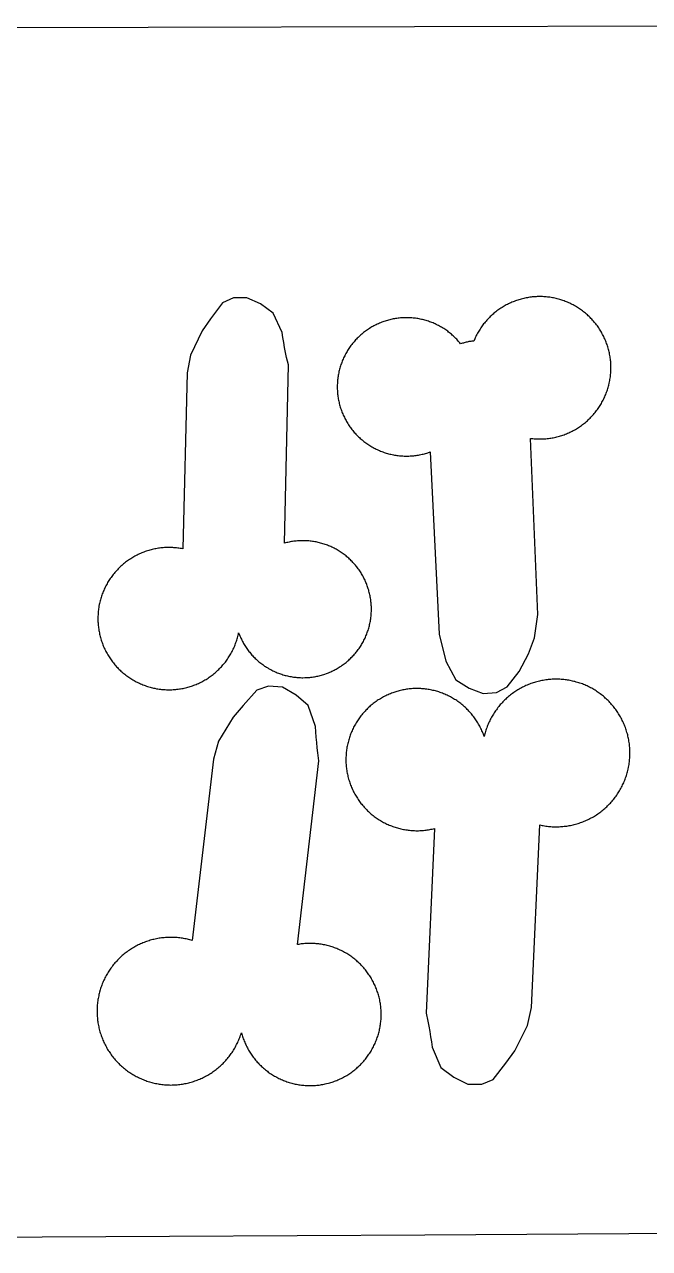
# Model space of a CAD drawing. Extents: x -246 to 246, y -104 to 199.
# Drawn here: x -90.12 to -78.83, y 133.58 to 155.68 of the extents above; entities that cross this region are included whole.
import ezdxf

# ---------------------------------------------------------------- set-up
doc = ezdxf.new("R2010")
doc.units = 0
doc.layers.add('Add_Red', color=1, linetype='Continuous')
doc.layers.add('Outline_Red', color=1, linetype='Continuous')

msp = doc.modelspace()

# ---------------------------------------------------------------- linework, layer by layer
at = {"layer": 'Add_Red'}
for points in [[(-81.588, 143.622), (-81.399, 143.721), (-81.178, 144.002), (-81.011, 144.318), (-80.903, 144.606), (-80.844, 145.03), (-80.978, 148.21), (-80.956, 148.207), (-80.933, 148.205), (-80.911, 148.203), (-80.888, 148.201), (-80.866, 148.2), (-80.844, 148.199), (-80.809, 148.199), (-80.787, 148.199), (-80.764, 148.199), (-80.742, 148.2), (-80.719, 148.202), (-80.697, 148.204), (-80.675, 148.206), (-80.652, 148.208), (-80.63, 148.211), (-80.608, 148.215), (-80.586, 148.218), (-80.564, 148.222), (-80.542, 148.227), (-80.52, 148.232), (-80.498, 148.237), (-80.476, 148.242), (-80.455, 148.248), (-80.433, 148.255), (-80.412, 148.262), (-80.391, 148.269), (-80.369, 148.276), (-80.348, 148.284), (-80.328, 148.292), (-80.307, 148.301), (-80.286, 148.31), (-80.266, 148.319), (-80.246, 148.329), (-80.225, 148.339), (-80.206, 148.349), (-80.186, 148.36), (-80.166, 148.371), (-80.147, 148.382), (-80.128, 148.394), (-80.109, 148.406), (-80.09, 148.418), (-80.072, 148.431), (-80.053, 148.444), (-80.035, 148.458), (-80.018, 148.471), (-80, 148.485), (-79.983, 148.499), (-79.966, 148.514), (-79.949, 148.529), (-79.932, 148.544), (-79.916, 148.56), (-79.9, 148.575), (-79.884, 148.591), (-79.869, 148.608), (-79.854, 148.624), (-79.839, 148.641), (-79.824, 148.658), (-79.81, 148.675), (-79.796, 148.693), (-79.782, 148.711), (-79.769, 148.729), (-79.756, 148.747), (-79.743, 148.765), (-79.731, 148.784), (-79.719, 148.803), (-79.707, 148.822), (-79.696, 148.841), (-79.685, 148.861), (-79.674, 148.881), (-79.664, 148.901), (-79.654, 148.921), (-79.644, 148.941), (-79.635, 148.961), (-79.626, 148.982), (-79.617, 149.003), (-79.609, 149.024), (-79.601, 149.045), (-79.594, 149.066), (-79.586, 149.087), (-79.58, 149.108), (-79.573, 149.13), (-79.567, 149.152), (-79.562, 149.173), (-79.554, 149.208), (-79.549, 149.23), (-79.545, 149.252), (-79.541, 149.274), (-79.537, 149.297), (-79.534, 149.319), (-79.532, 149.341), (-79.529, 149.363), (-79.527, 149.386), (-79.526, 149.408), (-79.525, 149.431), (-79.524, 149.453), (-79.524, 149.484), (-79.524, 149.507), (-79.524, 149.529), (-79.525, 149.552), (-79.527, 149.574), (-79.528, 149.596), (-79.531, 149.619), (-79.533, 149.641), (-79.536, 149.663), (-79.539, 149.685), (-79.543, 149.708), (-79.547, 149.73), (-79.552, 149.752), (-79.556, 149.773), (-79.562, 149.795), (-79.567, 149.817), (-79.573, 149.839), (-79.58, 149.86), (-79.586, 149.882), (-79.594, 149.903), (-79.601, 149.924), (-79.609, 149.945), (-79.617, 149.966), (-79.626, 149.987), (-79.635, 150.007), (-79.644, 150.028), (-79.654, 150.048), (-79.664, 150.068), (-79.674, 150.088), (-79.685, 150.108), (-79.696, 150.127), (-79.707, 150.146), (-79.719, 150.166), (-79.731, 150.184), (-79.743, 150.203), (-79.756, 150.222), (-79.769, 150.24), (-79.782, 150.258), (-79.796, 150.276), (-79.81, 150.293), (-79.824, 150.311), (-79.839, 150.328), (-79.854, 150.345), (-79.869, 150.361), (-79.884, 150.377), (-79.9, 150.393), (-79.916, 150.409), (-79.932, 150.425), (-79.949, 150.44), (-79.966, 150.455), (-79.983, 150.469), (-80, 150.483), (-80.018, 150.497), (-80.035, 150.511), (-80.053, 150.524), (-80.072, 150.537), (-80.09, 150.55), (-80.109, 150.562), (-80.128, 150.575), (-80.147, 150.586), (-80.166, 150.598), (-80.186, 150.609), (-80.206, 150.619), (-80.225, 150.63), (-80.246, 150.64), (-80.266, 150.649), (-80.286, 150.659), (-80.307, 150.668), (-80.328, 150.676), (-80.348, 150.684), (-80.369, 150.692), (-80.391, 150.7), (-80.428, 150.712), (-80.449, 150.718), (-80.471, 150.725), (-80.493, 150.73), (-80.514, 150.736), (-80.536, 150.741), (-80.558, 150.745), (-80.58, 150.749), (-80.602, 150.753), (-80.624, 150.757), (-80.647, 150.76), (-80.669, 150.762), (-80.691, 150.764), (-80.714, 150.766), (-80.736, 150.768), (-80.758, 150.769), (-80.781, 150.77), (-80.809, 150.77), (-80.832, 150.77), (-80.854, 150.769), (-80.876, 150.768), (-80.899, 150.767), (-80.921, 150.765), (-80.944, 150.763), (-80.966, 150.76), (-80.988, 150.757), (-81.01, 150.754), (-81.032, 150.75), (-81.054, 150.746), (-81.076, 150.742), (-81.098, 150.737), (-81.12, 150.732), (-81.142, 150.726), (-81.164, 150.72), (-81.185, 150.714), (-81.206, 150.707), (-81.228, 150.7), (-81.249, 150.692), (-81.27, 150.684), (-81.291, 150.676), (-81.311, 150.668), (-81.332, 150.659), (-81.352, 150.649), (-81.373, 150.64), (-81.393, 150.63), (-81.413, 150.619), (-81.432, 150.609), (-81.452, 150.598), (-81.471, 150.586), (-81.49, 150.575), (-81.509, 150.562), (-81.528, 150.55), (-81.547, 150.537), (-81.565, 150.524), (-81.583, 150.511), (-81.601, 150.497), (-81.618, 150.483), (-81.636, 150.469), (-81.653, 150.455), (-81.669, 150.44), (-81.686, 150.425), (-81.702, 150.409), (-81.718, 150.393), (-81.734, 150.377), (-81.749, 150.361), (-81.765, 150.345), (-81.779, 150.328), (-81.794, 150.311), (-81.808, 150.293), (-81.822, 150.276), (-81.836, 150.258), (-81.849, 150.24), (-81.862, 150.222), (-81.875, 150.203), (-81.887, 150.184), (-81.899, 150.166), (-81.911, 150.146), (-81.923, 150.127), (-81.934, 150.108), (-81.944, 150.088), (-81.955, 150.068), (-81.965, 150.048), (-81.974, 150.028), (-81.984, 150.007), (-82, 149.968), (-82.018, 149.967), (-82.035, 149.965), (-82.052, 149.962), (-82.07, 149.96), (-82.087, 149.957), (-82.104, 149.953), (-82.121, 149.95), (-82.138, 149.946), (-82.155, 149.942), (-82.172, 149.937), (-82.189, 149.932), (-82.206, 149.927), (-82.238, 149.917), (-82.252, 149.934), (-82.266, 149.95), (-82.28, 149.967), (-82.294, 149.983), (-82.309, 149.999), (-82.324, 150.015), (-82.34, 150.03), (-82.356, 150.045), (-82.372, 150.06), (-82.388, 150.075), (-82.404, 150.089), (-82.421, 150.103), (-82.438, 150.117), (-82.455, 150.13), (-82.472, 150.143), (-82.49, 150.156), (-82.508, 150.169), (-82.526, 150.181), (-82.544, 150.193), (-82.563, 150.204), (-82.581, 150.216), (-82.6, 150.227), (-82.619, 150.237), (-82.639, 150.247), (-82.658, 150.257), (-82.678, 150.267), (-82.697, 150.276), (-82.717, 150.285), (-82.737, 150.294), (-82.758, 150.302), (-82.778, 150.31), (-82.798, 150.317), (-82.819, 150.324), (-82.84, 150.331), (-82.861, 150.337), (-82.882, 150.343), (-82.903, 150.349), (-82.924, 150.354), (-82.945, 150.359), (-82.966, 150.364), (-82.988, 150.368), (-83.009, 150.372), (-83.031, 150.375), (-83.052, 150.378), (-83.074, 150.381), (-83.096, 150.383), (-83.117, 150.385), (-83.139, 150.387), (-83.161, 150.388), (-83.183, 150.389), (-83.216, 150.389), (-83.238, 150.389), (-83.26, 150.388), (-83.282, 150.387), (-83.303, 150.386), (-83.325, 150.384), (-83.347, 150.382), (-83.369, 150.38), (-83.39, 150.377), (-83.412, 150.374), (-83.433, 150.37), (-83.455, 150.366), (-83.476, 150.362), (-83.497, 150.357), (-83.519, 150.352), (-83.54, 150.346), (-83.561, 150.341), (-83.582, 150.334), (-83.602, 150.328), (-83.623, 150.321), (-83.644, 150.314), (-83.664, 150.306), (-83.684, 150.298), (-83.704, 150.29), (-83.724, 150.281), (-83.744, 150.272), (-83.764, 150.263), (-83.784, 150.253), (-83.803, 150.243), (-83.822, 150.232), (-83.841, 150.222), (-83.86, 150.21), (-83.883, 150.196), (-83.902, 150.184), (-83.92, 150.172), (-83.938, 150.16), (-83.956, 150.147), (-83.973, 150.134), (-83.99, 150.12), (-84.007, 150.107), (-84.024, 150.093), (-84.041, 150.079), (-84.057, 150.064), (-84.073, 150.049), (-84.089, 150.034), (-84.104, 150.019), (-84.119, 150.003), (-84.134, 149.987), (-84.149, 149.971), (-84.163, 149.955), (-84.177, 149.938), (-84.191, 149.921), (-84.205, 149.904), (-84.218, 149.887), (-84.231, 149.869), (-84.243, 149.851), (-84.255, 149.833), (-84.267, 149.815), (-84.279, 149.797), (-84.29, 149.778), (-84.301, 149.759), (-84.312, 149.74), (-84.322, 149.721), (-84.332, 149.701), (-84.342, 149.682), (-84.351, 149.662), (-84.36, 149.642), (-84.369, 149.622), (-84.377, 149.602), (-84.385, 149.582), (-84.392, 149.561), (-84.4, 149.541), (-84.406, 149.52), (-84.413, 149.499), (-84.419, 149.478), (-84.425, 149.457), (-84.43, 149.436), (-84.435, 149.415), (-84.44, 149.393), (-84.444, 149.372), (-84.448, 149.351), (-84.451, 149.329), (-84.454, 149.307), (-84.457, 149.286), (-84.46, 149.264), (-84.462, 149.242), (-84.463, 149.221), (-84.464, 149.199), (-84.465, 149.177), (-84.466, 149.139), (-84.466, 149.118), (-84.465, 149.096), (-84.464, 149.074), (-84.463, 149.052), (-84.461, 149.031), (-84.459, 149.009), (-84.456, 148.987), (-84.454, 148.966), (-84.45, 148.944), (-84.447, 148.923), (-84.443, 148.901), (-84.438, 148.88), (-84.434, 148.858), (-84.429, 148.837), (-84.423, 148.816), (-84.417, 148.795), (-84.411, 148.774), (-84.405, 148.753), (-84.398, 148.733), (-84.39, 148.712), (-84.383, 148.692), (-84.375, 148.671), (-84.366, 148.651), (-84.358, 148.631), (-84.349, 148.611), (-84.338, 148.59), (-84.329, 148.571), (-84.319, 148.551), (-84.308, 148.532), (-84.297, 148.513), (-84.286, 148.494), (-84.275, 148.476), (-84.263, 148.457), (-84.251, 148.439), (-84.239, 148.421), (-84.226, 148.404), (-84.213, 148.386), (-84.2, 148.369), (-84.186, 148.352), (-84.172, 148.335), (-84.158, 148.318), (-84.144, 148.302), (-84.129, 148.286), (-84.114, 148.27), (-84.098, 148.255), (-84.083, 148.239), (-84.067, 148.224), (-84.051, 148.21), (-84.035, 148.195), (-84.018, 148.181), (-84.001, 148.167), (-83.984, 148.154), (-83.967, 148.14), (-83.949, 148.128), (-83.931, 148.115), (-83.913, 148.103), (-83.895, 148.091), (-83.877, 148.079), (-83.858, 148.068), (-83.839, 148.056), (-83.82, 148.046), (-83.801, 148.035), (-83.782, 148.025), (-83.762, 148.016), (-83.743, 148.006), (-83.723, 147.997), (-83.703, 147.989), (-83.683, 147.98), (-83.662, 147.972), (-83.642, 147.965), (-83.621, 147.957), (-83.601, 147.951), (-83.58, 147.944), (-83.559, 147.938), (-83.538, 147.932), (-83.517, 147.927), (-83.496, 147.922), (-83.474, 147.917), (-83.453, 147.913), (-83.431, 147.909), (-83.41, 147.905), (-83.388, 147.902), (-83.367, 147.899), (-83.345, 147.897), (-83.323, 147.895), (-83.302, 147.893), (-83.28, 147.892), (-83.258, 147.891), (-83.216, 147.89), (-83.194, 147.89), (-83.173, 147.891), (-83.151, 147.892), (-83.129, 147.893), (-83.107, 147.895), (-83.086, 147.897), (-83.064, 147.899), (-83.042, 147.902), (-83.021, 147.905), (-82.999, 147.909), (-82.978, 147.913), (-82.956, 147.917), (-82.935, 147.922), (-82.914, 147.927), (-82.893, 147.933), (-82.872, 147.938), (-82.851, 147.945), (-82.83, 147.951), (-82.791, 147.965), (-82.628, 144.674), (-82.508, 144.186), (-82.324, 143.848), (-82.085, 143.698), (-81.831, 143.603), (-81.588, 143.622)], [(-87.473, 143.67), (-87.451, 143.671), (-87.428, 143.672), (-87.406, 143.674), (-87.384, 143.676), (-87.361, 143.678), (-87.339, 143.681), (-87.317, 143.684), (-87.295, 143.687), (-87.273, 143.691), (-87.251, 143.695), (-87.229, 143.7), (-87.207, 143.705), (-87.185, 143.71), (-87.163, 143.716), (-87.142, 143.722), (-87.12, 143.729), (-87.099, 143.736), (-87.078, 143.743), (-87.057, 143.751), (-87.036, 143.759), (-87.015, 143.767), (-86.994, 143.776), (-86.974, 143.785), (-86.954, 143.794), (-86.934, 143.804), (-86.914, 143.814), (-86.894, 143.825), (-86.874, 143.836), (-86.855, 143.847), (-86.835, 143.858), (-86.816, 143.87), (-86.798, 143.882), (-86.779, 143.895), (-86.761, 143.908), (-86.742, 143.921), (-86.725, 143.934), (-86.707, 143.948), (-86.689, 143.962), (-86.672, 143.976), (-86.655, 143.991), (-86.639, 144.006), (-86.622, 144.021), (-86.606, 144.037), (-86.59, 144.053), (-86.575, 144.069), (-86.559, 144.085), (-86.544, 144.102), (-86.53, 144.119), (-86.515, 144.136), (-86.501, 144.153), (-86.487, 144.171), (-86.474, 144.189), (-86.46, 144.207), (-86.448, 144.225), (-86.435, 144.244), (-86.423, 144.263), (-86.411, 144.282), (-86.399, 144.301), (-86.388, 144.32), (-86.377, 144.34), (-86.367, 144.36), (-86.356, 144.38), (-86.347, 144.4), (-86.337, 144.42), (-86.328, 144.44), (-86.319, 144.461), (-86.311, 144.482), (-86.303, 144.503), (-86.295, 144.524), (-86.288, 144.545), (-86.281, 144.566), (-86.274, 144.588), (-86.268, 144.609), (-86.262, 144.631), (-86.257, 144.653), (-86.251, 144.674), (-86.247, 144.696), (-86.233, 144.662), (-86.225, 144.642), (-86.216, 144.622), (-86.208, 144.602), (-86.198, 144.583), (-86.189, 144.563), (-86.179, 144.544), (-86.168, 144.525), (-86.158, 144.507), (-86.147, 144.488), (-86.135, 144.47), (-86.124, 144.451), (-86.112, 144.433), (-86.1, 144.416), (-86.087, 144.398), (-86.074, 144.381), (-86.061, 144.363), (-86.048, 144.347), (-86.034, 144.33), (-86.02, 144.313), (-86.006, 144.297), (-85.991, 144.281), (-85.976, 144.266), (-85.961, 144.25), (-85.946, 144.235), (-85.93, 144.22), (-85.914, 144.206), (-85.898, 144.191), (-85.882, 144.177), (-85.865, 144.164), (-85.848, 144.15), (-85.831, 144.137), (-85.813, 144.124), (-85.796, 144.112), (-85.778, 144.099), (-85.76, 144.088), (-85.742, 144.076), (-85.723, 144.065), (-85.705, 144.054), (-85.686, 144.043), (-85.667, 144.033), (-85.648, 144.023), (-85.629, 144.013), (-85.609, 144.004), (-85.59, 143.995), (-85.57, 143.986), (-85.55, 143.978), (-85.53, 143.97), (-85.509, 143.963), (-85.489, 143.955), (-85.469, 143.949), (-85.448, 143.942), (-85.427, 143.936), (-85.407, 143.93), (-85.386, 143.925), (-85.365, 143.92), (-85.344, 143.915), (-85.322, 143.911), (-85.301, 143.907), (-85.28, 143.903), (-85.259, 143.9), (-85.237, 143.897), (-85.216, 143.895), (-85.194, 143.893), (-85.173, 143.891), (-85.151, 143.89), (-85.13, 143.889), (-85.108, 143.888), (-85.086, 143.888), (-85.049, 143.889), (-85.027, 143.889), (-85.006, 143.891), (-84.984, 143.892), (-84.963, 143.894), (-84.941, 143.897), (-84.92, 143.899), (-84.898, 143.902), (-84.877, 143.906), (-84.856, 143.91), (-84.835, 143.914), (-84.814, 143.918), (-84.793, 143.923), (-84.772, 143.929), (-84.751, 143.934), (-84.73, 143.94), (-84.71, 143.947), (-84.689, 143.954), (-84.663, 143.963), (-84.643, 143.97), (-84.623, 143.978), (-84.603, 143.986), (-84.583, 143.995), (-84.564, 144.004), (-84.544, 144.013), (-84.525, 144.023), (-84.506, 144.033), (-84.487, 144.043), (-84.468, 144.054), (-84.449, 144.065), (-84.431, 144.076), (-84.413, 144.088), (-84.395, 144.099), (-84.377, 144.112), (-84.359, 144.124), (-84.342, 144.137), (-84.325, 144.15), (-84.308, 144.164), (-84.291, 144.177), (-84.275, 144.191), (-84.259, 144.206), (-84.243, 144.22), (-84.227, 144.235), (-84.212, 144.25), (-84.196, 144.266), (-84.182, 144.281), (-84.167, 144.297), (-84.153, 144.313), (-84.139, 144.33), (-84.125, 144.347), (-84.112, 144.363), (-84.098, 144.381), (-84.086, 144.398), (-84.073, 144.416), (-84.061, 144.433), (-84.049, 144.451), (-84.037, 144.47), (-84.026, 144.488), (-84.015, 144.507), (-84.004, 144.525), (-83.994, 144.544), (-83.984, 144.563), (-83.975, 144.583), (-83.965, 144.602), (-83.956, 144.622), (-83.948, 144.642), (-83.939, 144.662), (-83.931, 144.682), (-83.924, 144.702), (-83.917, 144.722), (-83.91, 144.743), (-83.903, 144.763), (-83.897, 144.784), (-83.891, 144.805), (-83.886, 144.826), (-83.881, 144.847), (-83.876, 144.868), (-83.872, 144.889), (-83.868, 144.91), (-83.865, 144.932), (-83.861, 144.953), (-83.859, 144.974), (-83.856, 144.996), (-83.854, 145.017), (-83.852, 145.039), (-83.851, 145.06), (-83.85, 145.082), (-83.849, 145.103), (-83.849, 145.125), (-83.85, 145.151), (-83.85, 145.172), (-83.851, 145.194), (-83.853, 145.216), (-83.854, 145.237), (-83.857, 145.259), (-83.859, 145.28), (-83.862, 145.301), (-83.865, 145.323), (-83.869, 145.344), (-83.873, 145.365), (-83.877, 145.386), (-83.882, 145.407), (-83.887, 145.428), (-83.893, 145.449), (-83.898, 145.47), (-83.905, 145.491), (-83.917, 145.528), (-83.924, 145.548), (-83.931, 145.568), (-83.939, 145.588), (-83.948, 145.608), (-83.956, 145.628), (-83.965, 145.648), (-83.975, 145.667), (-83.984, 145.687), (-83.994, 145.706), (-84.004, 145.725), (-84.015, 145.744), (-84.026, 145.762), (-84.037, 145.781), (-84.049, 145.799), (-84.061, 145.817), (-84.073, 145.835), (-84.086, 145.852), (-84.098, 145.869), (-84.112, 145.887), (-84.125, 145.904), (-84.139, 145.92), (-84.153, 145.937), (-84.167, 145.953), (-84.182, 145.969), (-84.196, 145.984), (-84.212, 146), (-84.227, 146.015), (-84.243, 146.03), (-84.259, 146.044), (-84.275, 146.059), (-84.291, 146.073), (-84.308, 146.086), (-84.325, 146.1), (-84.342, 146.113), (-84.359, 146.126), (-84.377, 146.138), (-84.395, 146.151), (-84.413, 146.162), (-84.431, 146.174), (-84.449, 146.185), (-84.468, 146.196), (-84.487, 146.207), (-84.506, 146.217), (-84.525, 146.227), (-84.544, 146.237), (-84.564, 146.246), (-84.583, 146.255), (-84.603, 146.264), (-84.623, 146.272), (-84.643, 146.28), (-84.663, 146.287), (-84.684, 146.295), (-84.704, 146.302), (-84.725, 146.308), (-84.745, 146.314), (-84.766, 146.32), (-84.787, 146.325), (-84.808, 146.33), (-84.829, 146.335), (-84.85, 146.339), (-84.872, 146.343), (-84.893, 146.347), (-84.914, 146.35), (-84.936, 146.353), (-84.957, 146.355), (-84.979, 146.357), (-85, 146.359), (-85.022, 146.36), (-85.043, 146.361), (-85.065, 146.362), (-85.086, 146.362), (-85.122, 146.362), (-85.144, 146.361), (-85.165, 146.36), (-85.187, 146.358), (-85.208, 146.356), (-85.23, 146.354), (-85.251, 146.351), (-85.273, 146.348), (-85.294, 146.345), (-85.315, 146.341), (-85.336, 146.337), (-85.357, 146.332), (-85.378, 146.327), (-85.399, 146.322), (-85.42, 146.316), (-85.348, 149.535), (-85.38, 149.67), (-85.4, 149.76), (-85.418, 149.85), (-85.434, 149.941), (-85.449, 150.032), (-85.463, 150.123), (-85.625, 150.473), (-85.853, 150.638), (-86.1, 150.75), (-86.343, 150.747), (-86.538, 150.66), (-86.753, 150.37), (-86.907, 150.15), (-87.119, 149.71), (-87.177, 149.392), (-87.253, 146.214), (-87.282, 146.219), (-87.304, 146.223), (-87.326, 146.226), (-87.348, 146.229), (-87.371, 146.231), (-87.393, 146.234), (-87.415, 146.235), (-87.438, 146.237), (-87.46, 146.238), (-87.482, 146.238), (-87.505, 146.238), (-87.541, 146.238), (-87.563, 146.237), (-87.586, 146.236), (-87.608, 146.234), (-87.63, 146.232), (-87.652, 146.23), (-87.675, 146.227), (-87.697, 146.224), (-87.719, 146.22), (-87.741, 146.217), (-87.763, 146.212), (-87.785, 146.208), (-87.807, 146.202), (-87.829, 146.197), (-87.85, 146.191), (-87.872, 146.185), (-87.893, 146.178), (-87.915, 146.171), (-87.936, 146.164), (-87.957, 146.156), (-87.978, 146.148), (-87.998, 146.14), (-88.019, 146.131), (-88.039, 146.122), (-88.06, 146.112), (-88.08, 146.103), (-88.1, 146.092), (-88.12, 146.082), (-88.139, 146.071), (-88.159, 146.06), (-88.178, 146.048), (-88.197, 146.036), (-88.216, 146.024), (-88.234, 146.011), (-88.252, 145.998), (-88.271, 145.985), (-88.288, 145.972), (-88.306, 145.958), (-88.324, 145.944), (-88.341, 145.929), (-88.358, 145.915), (-88.374, 145.9), (-88.391, 145.884), (-88.407, 145.869), (-88.422, 145.853), (-88.438, 145.837), (-88.453, 145.82), (-88.468, 145.804), (-88.483, 145.787), (-88.497, 145.769), (-88.511, 145.752), (-88.525, 145.734), (-88.539, 145.716), (-88.552, 145.698), (-88.565, 145.68), (-88.577, 145.661), (-88.589, 145.642), (-88.601, 145.623), (-88.613, 145.604), (-88.624, 145.585), (-88.635, 145.565), (-88.645, 145.545), (-88.655, 145.525), (-88.665, 145.505), (-88.674, 145.485), (-88.684, 145.464), (-88.692, 145.444), (-88.701, 145.423), (-88.709, 145.402), (-88.716, 145.381), (-88.724, 145.36), (-88.73, 145.338), (-88.737, 145.317), (-88.743, 145.295), (-88.749, 145.274), (-88.754, 145.252), (-88.759, 145.23), (-88.764, 145.208), (-88.77, 145.177), (-88.773, 145.155), (-88.777, 145.133), (-88.78, 145.111), (-88.782, 145.088), (-88.784, 145.066), (-88.786, 145.044), (-88.787, 145.021), (-88.788, 144.999), (-88.789, 144.977), (-88.789, 144.954), (-88.789, 144.92), (-88.788, 144.898), (-88.787, 144.876), (-88.785, 144.853), (-88.783, 144.831), (-88.781, 144.809), (-88.778, 144.786), (-88.775, 144.764), (-88.772, 144.742), (-88.768, 144.72), (-88.763, 144.698), (-88.759, 144.676), (-88.754, 144.654), (-88.748, 144.632), (-88.742, 144.611), (-88.736, 144.589), (-88.73, 144.568), (-88.723, 144.547), (-88.715, 144.525), (-88.708, 144.504), (-88.7, 144.483), (-88.691, 144.463), (-88.683, 144.442), (-88.673, 144.421), (-88.664, 144.401), (-88.654, 144.381), (-88.644, 144.361), (-88.633, 144.341), (-88.623, 144.322), (-88.611, 144.302), (-88.6, 144.283), (-88.588, 144.264), (-88.576, 144.245), (-88.563, 144.227), (-88.55, 144.208), (-88.537, 144.19), (-88.524, 144.172), (-88.51, 144.155), (-88.496, 144.137), (-88.481, 144.12), (-88.467, 144.103), (-88.452, 144.086), (-88.436, 144.07), (-88.421, 144.054), (-88.405, 144.038), (-88.389, 144.023), (-88.372, 144.007), (-88.356, 143.992), (-88.339, 143.978), (-88.322, 143.963), (-88.304, 143.949), (-88.287, 143.935), (-88.269, 143.922), (-88.251, 143.909), (-88.232, 143.896), (-88.214, 143.883), (-88.195, 143.871), (-88.176, 143.859), (-88.157, 143.848), (-88.137, 143.836), (-88.118, 143.826), (-88.098, 143.815), (-88.078, 143.805), (-88.058, 143.795), (-88.037, 143.786), (-88.017, 143.776), (-87.996, 143.768), (-87.975, 143.759), (-87.954, 143.751), (-87.933, 143.744), (-87.912, 143.736), (-87.891, 143.729), (-87.869, 143.723), (-87.848, 143.717), (-87.826, 143.711), (-87.805, 143.705), (-87.783, 143.7), (-87.761, 143.696), (-87.728, 143.689), (-87.706, 143.686), (-87.684, 143.682), (-87.661, 143.68), (-87.639, 143.677), (-87.617, 143.675), (-87.594, 143.673), (-87.572, 143.672), (-87.55, 143.671), (-87.527, 143.67), (-87.505, 143.67), (-87.473, 143.67)], [(-84.927, 136.522), (-84.904, 136.523), (-84.882, 136.524), (-84.86, 136.526), (-84.837, 136.527), (-84.815, 136.53), (-84.793, 136.532), (-84.771, 136.535), (-84.748, 136.539), (-84.726, 136.543), (-84.704, 136.547), (-84.682, 136.552), (-84.661, 136.557), (-84.624, 136.566), (-84.603, 136.572), (-84.581, 136.578), (-84.56, 136.585), (-84.539, 136.592), (-84.518, 136.599), (-84.497, 136.607), (-84.476, 136.615), (-84.455, 136.624), (-84.435, 136.633), (-84.414, 136.642), (-84.394, 136.652), (-84.374, 136.662), (-84.354, 136.672), (-84.334, 136.683), (-84.315, 136.694), (-84.296, 136.705), (-84.276, 136.717), (-84.258, 136.729), (-84.239, 136.741), (-84.22, 136.754), (-84.202, 136.767), (-84.184, 136.78), (-84.166, 136.794), (-84.149, 136.808), (-84.132, 136.822), (-84.115, 136.837), (-84.098, 136.852), (-84.081, 136.867), (-84.065, 136.882), (-84.049, 136.898), (-84.033, 136.914), (-84.018, 136.93), (-84.003, 136.947), (-83.988, 136.963), (-83.973, 136.98), (-83.959, 136.998), (-83.945, 137.015), (-83.932, 137.033), (-83.918, 137.051), (-83.905, 137.069), (-83.893, 137.088), (-83.88, 137.106), (-83.868, 137.125), (-83.856, 137.144), (-83.845, 137.164), (-83.834, 137.183), (-83.823, 137.203), (-83.813, 137.223), (-83.803, 137.243), (-83.793, 137.263), (-83.784, 137.283), (-83.775, 137.304), (-83.767, 137.325), (-83.758, 137.346), (-83.75, 137.366), (-83.743, 137.388), (-83.736, 137.409), (-83.729, 137.43), (-83.723, 137.452), (-83.717, 137.473), (-83.711, 137.495), (-83.706, 137.517), (-83.701, 137.539), (-83.697, 137.561), (-83.693, 137.583), (-83.689, 137.605), (-83.686, 137.627), (-83.683, 137.649), (-83.68, 137.671), (-83.678, 137.694), (-83.676, 137.716), (-83.675, 137.738), (-83.674, 137.761), (-83.673, 137.783), (-83.673, 137.806), (-83.674, 137.846), (-83.675, 137.868), (-83.676, 137.891), (-83.678, 137.913), (-83.68, 137.935), (-83.682, 137.958), (-83.685, 137.98), (-83.688, 138.002), (-83.692, 138.024), (-83.696, 138.046), (-83.7, 138.068), (-83.706, 138.094), (-83.711, 138.116), (-83.717, 138.138), (-83.723, 138.159), (-83.729, 138.181), (-83.736, 138.202), (-83.743, 138.223), (-83.75, 138.245), (-83.758, 138.266), (-83.767, 138.286), (-83.775, 138.307), (-83.784, 138.328), (-83.793, 138.348), (-83.803, 138.368), (-83.813, 138.388), (-83.823, 138.408), (-83.834, 138.428), (-83.845, 138.447), (-83.856, 138.467), (-83.868, 138.486), (-83.88, 138.505), (-83.893, 138.523), (-83.905, 138.542), (-83.918, 138.56), (-83.932, 138.578), (-83.945, 138.596), (-83.959, 138.613), (-83.973, 138.631), (-83.988, 138.648), (-84.003, 138.664), (-84.018, 138.681), (-84.033, 138.697), (-84.049, 138.713), (-84.065, 138.729), (-84.081, 138.744), (-84.098, 138.759), (-84.115, 138.774), (-84.132, 138.789), (-84.149, 138.803), (-84.166, 138.817), (-84.184, 138.831), (-84.202, 138.844), (-84.22, 138.857), (-84.239, 138.87), (-84.258, 138.882), (-84.276, 138.894), (-84.296, 138.906), (-84.315, 138.917), (-84.334, 138.928), (-84.354, 138.939), (-84.374, 138.949), (-84.394, 138.959), (-84.414, 138.969), (-84.435, 138.978), (-84.455, 138.987), (-84.476, 138.996), (-84.497, 139.004), (-84.518, 139.012), (-84.539, 139.019), (-84.56, 139.026), (-84.581, 139.033), (-84.603, 139.039), (-84.624, 139.045), (-84.646, 139.051), (-84.668, 139.056), (-84.69, 139.061), (-84.712, 139.066), (-84.734, 139.07), (-84.756, 139.073), (-84.778, 139.077), (-84.8, 139.08), (-84.823, 139.082), (-84.845, 139.084), (-84.867, 139.086), (-84.89, 139.087), (-84.912, 139.088), (-84.934, 139.089), (-84.957, 139.089), (-84.985, 139.089), (-85.007, 139.088), (-85.03, 139.087), (-85.052, 139.086), (-85.074, 139.084), (-85.097, 139.082), (-85.119, 139.079), (-85.141, 139.076), (-85.163, 139.072), (-85.185, 139.069), (-84.796, 142.387), (-84.817, 142.529), (-84.828, 142.624), (-84.838, 142.719), (-84.846, 142.815), (-84.853, 142.91), (-84.858, 143.006), (-84.991, 143.383), (-85.211, 143.575), (-85.454, 143.715), (-85.706, 143.736), (-85.916, 143.665), (-86.166, 143.386), (-86.347, 143.174), (-86.609, 142.74), (-86.7, 142.417), (-87.089, 139.141), (-87.127, 139.152), (-87.15, 139.158), (-87.172, 139.164), (-87.195, 139.169), (-87.218, 139.173), (-87.241, 139.177), (-87.263, 139.181), (-87.286, 139.185), (-87.31, 139.188), (-87.333, 139.19), (-87.356, 139.193), (-87.379, 139.194), (-87.402, 139.196), (-87.425, 139.197), (-87.449, 139.198), (-87.472, 139.198), (-87.5, 139.197), (-87.523, 139.197), (-87.546, 139.196), (-87.57, 139.194), (-87.593, 139.192), (-87.616, 139.19), (-87.639, 139.187), (-87.662, 139.184), (-87.685, 139.181), (-87.708, 139.177), (-87.731, 139.172), (-87.754, 139.168), (-87.776, 139.162), (-87.799, 139.157), (-87.821, 139.151), (-87.844, 139.145), (-87.866, 139.138), (-87.888, 139.131), (-87.91, 139.124), (-87.932, 139.116), (-87.954, 139.108), (-87.976, 139.099), (-87.997, 139.09), (-88.018, 139.081), (-88.039, 139.071), (-88.06, 139.061), (-88.081, 139.05), (-88.102, 139.04), (-88.122, 139.028), (-88.142, 139.017), (-88.162, 139.005), (-88.182, 138.993), (-88.202, 138.98), (-88.221, 138.967), (-88.24, 138.954), (-88.259, 138.94), (-88.278, 138.927), (-88.296, 138.912), (-88.314, 138.898), (-88.332, 138.883), (-88.35, 138.868), (-88.367, 138.852), (-88.384, 138.836), (-88.401, 138.82), (-88.418, 138.804), (-88.434, 138.787), (-88.45, 138.77), (-88.465, 138.753), (-88.481, 138.736), (-88.496, 138.718), (-88.511, 138.7), (-88.525, 138.682), (-88.539, 138.663), (-88.553, 138.645), (-88.566, 138.626), (-88.579, 138.606), (-88.592, 138.587), (-88.605, 138.567), (-88.617, 138.547), (-88.628, 138.527), (-88.64, 138.507), (-88.651, 138.487), (-88.661, 138.466), (-88.672, 138.445), (-88.682, 138.424), (-88.691, 138.403), (-88.7, 138.381), (-88.709, 138.36), (-88.718, 138.338), (-88.726, 138.316), (-88.734, 138.294), (-88.741, 138.272), (-88.748, 138.25), (-88.759, 138.21), (-88.765, 138.187), (-88.77, 138.165), (-88.775, 138.142), (-88.78, 138.119), (-88.784, 138.096), (-88.788, 138.074), (-88.792, 138.051), (-88.795, 138.027), (-88.797, 138.004), (-88.8, 137.981), (-88.801, 137.958), (-88.803, 137.935), (-88.804, 137.912), (-88.804, 137.888), (-88.805, 137.865), (-88.804, 137.839), (-88.804, 137.816), (-88.803, 137.793), (-88.801, 137.77), (-88.799, 137.746), (-88.797, 137.723), (-88.794, 137.7), (-88.791, 137.677), (-88.788, 137.654), (-88.784, 137.631), (-88.78, 137.608), (-88.775, 137.585), (-88.77, 137.563), (-88.764, 137.54), (-88.759, 137.518), (-88.752, 137.495), (-88.746, 137.473), (-88.739, 137.451), (-88.731, 137.429), (-88.723, 137.407), (-88.715, 137.385), (-88.707, 137.363), (-88.698, 137.342), (-88.688, 137.321), (-88.679, 137.3), (-88.669, 137.279), (-88.658, 137.258), (-88.647, 137.237), (-88.636, 137.217), (-88.625, 137.197), (-88.613, 137.176), (-88.601, 137.157), (-88.588, 137.137), (-88.575, 137.118), (-88.562, 137.099), (-88.549, 137.08), (-88.535, 137.061), (-88.52, 137.043), (-88.506, 137.024), (-88.491, 137.006), (-88.476, 136.989), (-88.461, 136.971), (-88.445, 136.954), (-88.429, 136.937), (-88.412, 136.921), (-88.396, 136.905), (-88.379, 136.889), (-88.362, 136.873), (-88.344, 136.858), (-88.327, 136.843), (-88.309, 136.828), (-88.29, 136.813), (-88.272, 136.799), (-88.253, 136.785), (-88.234, 136.772), (-88.215, 136.759), (-88.196, 136.746), (-88.176, 136.734), (-88.156, 136.721), (-88.136, 136.71), (-88.116, 136.698), (-88.095, 136.687), (-88.075, 136.677), (-88.054, 136.666), (-88.033, 136.656), (-88.012, 136.647), (-87.99, 136.637), (-87.969, 136.629), (-87.947, 136.62), (-87.925, 136.612), (-87.903, 136.604), (-87.881, 136.597), (-87.859, 136.59), (-87.817, 136.578), (-87.794, 136.572), (-87.772, 136.567), (-87.749, 136.562), (-87.726, 136.557), (-87.703, 136.553), (-87.68, 136.549), (-87.657, 136.545), (-87.634, 136.542), (-87.611, 136.54), (-87.588, 136.538), (-87.565, 136.536), (-87.542, 136.534), (-87.518, 136.533), (-87.495, 136.533), (-87.472, 136.532), (-87.448, 136.533), (-87.425, 136.533), (-87.402, 136.534), (-87.378, 136.536), (-87.355, 136.538), (-87.332, 136.54), (-87.309, 136.542), (-87.286, 136.545), (-87.263, 136.549), (-87.24, 136.553), (-87.217, 136.557), (-87.194, 136.562), (-87.172, 136.567), (-87.149, 136.572), (-87.127, 136.578), (-87.104, 136.584), (-87.082, 136.591), (-87.06, 136.598), (-87.038, 136.605), (-87.016, 136.613), (-86.994, 136.621), (-86.972, 136.63), (-86.951, 136.639), (-86.929, 136.648), (-86.908, 136.658), (-86.887, 136.668), (-86.866, 136.678), (-86.846, 136.689), (-86.825, 136.7), (-86.805, 136.711), (-86.785, 136.723), (-86.765, 136.735), (-86.746, 136.748), (-86.726, 136.761), (-86.707, 136.774), (-86.688, 136.787), (-86.67, 136.801), (-86.651, 136.815), (-86.633, 136.83), (-86.615, 136.845), (-86.597, 136.86), (-86.58, 136.875), (-86.563, 136.891), (-86.546, 136.907), (-86.529, 136.923), (-86.513, 136.94), (-86.497, 136.957), (-86.481, 136.974), (-86.466, 136.991), (-86.451, 137.009), (-86.436, 137.027), (-86.421, 137.045), (-86.407, 137.064), (-86.394, 137.082), (-86.38, 137.101), (-86.367, 137.12), (-86.354, 137.14), (-86.342, 137.159), (-86.329, 137.179), (-86.318, 137.199), (-86.306, 137.219), (-86.295, 137.24), (-86.284, 137.261), (-86.274, 137.281), (-86.264, 137.302), (-86.254, 137.324), (-86.245, 137.345), (-86.236, 137.366), (-86.228, 137.388), (-86.219, 137.41), (-86.212, 137.432), (-86.204, 137.454), (-86.197, 137.476), (-86.191, 137.452), (-86.184, 137.43), (-86.178, 137.409), (-86.17, 137.388), (-86.163, 137.366), (-86.155, 137.346), (-86.147, 137.325), (-86.138, 137.304), (-86.129, 137.283), (-86.12, 137.263), (-86.11, 137.243), (-86.1, 137.223), (-86.09, 137.203), (-86.079, 137.183), (-86.068, 137.164), (-86.057, 137.144), (-86.045, 137.125), (-86.033, 137.106), (-86.021, 137.088), (-86.008, 137.069), (-85.995, 137.051), (-85.982, 137.033), (-85.968, 137.015), (-85.954, 136.998), (-85.94, 136.98), (-85.926, 136.963), (-85.911, 136.947), (-85.896, 136.93), (-85.88, 136.914), (-85.864, 136.898), (-85.848, 136.882), (-85.832, 136.867), (-85.816, 136.852), (-85.799, 136.837), (-85.782, 136.822), (-85.765, 136.808), (-85.747, 136.794), (-85.729, 136.78), (-85.711, 136.767), (-85.693, 136.754), (-85.675, 136.741), (-85.656, 136.729), (-85.637, 136.717), (-85.618, 136.705), (-85.599, 136.694), (-85.579, 136.683), (-85.559, 136.672), (-85.54, 136.662), (-85.519, 136.652), (-85.499, 136.642), (-85.479, 136.633), (-85.458, 136.624), (-85.438, 136.615), (-85.417, 136.607), (-85.396, 136.599), (-85.375, 136.592), (-85.353, 136.585), (-85.332, 136.578), (-85.311, 136.572), (-85.289, 136.566), (-85.267, 136.56), (-85.245, 136.555), (-85.224, 136.55), (-85.202, 136.545), (-85.18, 136.541), (-85.158, 136.538), (-85.135, 136.534), (-85.113, 136.531), (-85.091, 136.529), (-85.069, 136.527), (-85.046, 136.525), (-85.024, 136.524), (-85.002, 136.523), (-84.979, 136.522), (-84.957, 136.522), (-84.927, 136.522)], [(-81.653, 136.632), (-81.423, 136.928), (-81.258, 137.152), (-81.028, 137.604), (-80.96, 137.933), (-80.96, 137.933), (-80.805, 141.228), (-80.768, 141.22), (-80.745, 141.216), (-80.722, 141.212), (-80.699, 141.209), (-80.676, 141.206), (-80.653, 141.203), (-80.63, 141.201), (-80.606, 141.199), (-80.583, 141.197), (-80.56, 141.196), (-80.537, 141.196), (-80.513, 141.196), (-80.484, 141.196), (-80.46, 141.197), (-80.437, 141.198), (-80.414, 141.199), (-80.391, 141.201), (-80.368, 141.204), (-80.344, 141.206), (-80.321, 141.209), (-80.298, 141.213), (-80.276, 141.217), (-80.253, 141.221), (-80.23, 141.226), (-80.207, 141.231), (-80.185, 141.237), (-80.162, 141.243), (-80.14, 141.249), (-80.118, 141.256), (-80.095, 141.263), (-80.073, 141.27), (-80.051, 141.278), (-80.03, 141.286), (-80.008, 141.295), (-79.987, 141.304), (-79.965, 141.313), (-79.944, 141.323), (-79.923, 141.333), (-79.903, 141.344), (-79.882, 141.355), (-79.862, 141.366), (-79.841, 141.377), (-79.821, 141.389), (-79.802, 141.402), (-79.782, 141.414), (-79.763, 141.427), (-79.744, 141.44), (-79.725, 141.454), (-79.706, 141.468), (-79.688, 141.482), (-79.67, 141.497), (-79.652, 141.512), (-79.634, 141.527), (-79.617, 141.542), (-79.6, 141.558), (-79.583, 141.574), (-79.566, 141.591), (-79.55, 141.607), (-79.534, 141.624), (-79.519, 141.641), (-79.503, 141.659), (-79.488, 141.677), (-79.474, 141.695), (-79.459, 141.713), (-79.445, 141.731), (-79.431, 141.75), (-79.418, 141.769), (-79.405, 141.788), (-79.392, 141.808), (-79.38, 141.828), (-79.368, 141.847), (-79.356, 141.868), (-79.345, 141.888), (-79.334, 141.908), (-79.323, 141.929), (-79.313, 141.95), (-79.303, 141.971), (-79.293, 141.992), (-79.284, 142.013), (-79.275, 142.035), (-79.267, 142.057), (-79.259, 142.079), (-79.251, 142.101), (-79.244, 142.123), (-79.237, 142.145), (-79.231, 142.167), (-79.224, 142.19), (-79.219, 142.212), (-79.213, 142.235), (-79.205, 142.274), (-79.201, 142.297), (-79.197, 142.32), (-79.194, 142.343), (-79.191, 142.366), (-79.188, 142.389), (-79.186, 142.412), (-79.184, 142.435), (-79.183, 142.458), (-79.182, 142.482), (-79.181, 142.505), (-79.181, 142.528), (-79.181, 142.556), (-79.182, 142.579), (-79.183, 142.602), (-79.184, 142.626), (-79.186, 142.649), (-79.188, 142.672), (-79.191, 142.695), (-79.194, 142.718), (-79.198, 142.741), (-79.202, 142.764), (-79.206, 142.787), (-79.211, 142.81), (-79.216, 142.832), (-79.221, 142.855), (-79.227, 142.877), (-79.234, 142.9), (-79.24, 142.922), (-79.247, 142.944), (-79.255, 142.966), (-79.263, 142.988), (-79.271, 143.01), (-79.279, 143.032), (-79.288, 143.053), (-79.298, 143.074), (-79.307, 143.095), (-79.318, 143.116), (-79.328, 143.137), (-79.339, 143.158), (-79.35, 143.178), (-79.361, 143.198), (-79.373, 143.218), (-79.386, 143.238), (-79.398, 143.258), (-79.411, 143.277), (-79.424, 143.296), (-79.438, 143.315), (-79.452, 143.334), (-79.466, 143.352), (-79.48, 143.37), (-79.495, 143.388), (-79.511, 143.406), (-79.526, 143.423), (-79.542, 143.44), (-79.558, 143.457), (-79.574, 143.474), (-79.591, 143.49), (-79.608, 143.506), (-79.625, 143.521), (-79.642, 143.537), (-79.66, 143.552), (-79.678, 143.567), (-79.696, 143.581), (-79.715, 143.595), (-79.734, 143.609), (-79.753, 143.622), (-79.772, 143.635), (-79.791, 143.648), (-79.811, 143.661), (-79.831, 143.673), (-79.851, 143.684), (-79.871, 143.696), (-79.892, 143.707), (-79.912, 143.718), (-79.933, 143.728), (-79.954, 143.738), (-79.975, 143.747), (-79.997, 143.757), (-80.018, 143.765), (-80.04, 143.774), (-80.062, 143.782), (-80.084, 143.79), (-80.106, 143.797), (-80.128, 143.804), (-80.15, 143.81), (-80.173, 143.817), (-80.195, 143.822), (-80.218, 143.828), (-80.259, 143.836), (-80.282, 143.841), (-80.305, 143.844), (-80.328, 143.848), (-80.351, 143.851), (-80.374, 143.854), (-80.397, 143.856), (-80.42, 143.858), (-80.444, 143.859), (-80.467, 143.86), (-80.49, 143.861), (-80.513, 143.861), (-80.539, 143.861), (-80.562, 143.86), (-80.585, 143.859), (-80.609, 143.857), (-80.632, 143.856), (-80.655, 143.853), (-80.678, 143.851), (-80.701, 143.848), (-80.724, 143.844), (-80.747, 143.84), (-80.77, 143.836), (-80.793, 143.831), (-80.815, 143.826), (-80.838, 143.821), (-80.861, 143.815), (-80.883, 143.809), (-80.905, 143.802), (-80.927, 143.795), (-80.949, 143.787), (-80.971, 143.78), (-80.993, 143.771), (-81.015, 143.763), (-81.036, 143.754), (-81.058, 143.745), (-81.079, 143.735), (-81.1, 143.725), (-81.12, 143.715), (-81.141, 143.704), (-81.161, 143.693), (-81.182, 143.681), (-81.202, 143.669), (-81.222, 143.657), (-81.241, 143.645), (-81.261, 143.632), (-81.28, 143.618), (-81.299, 143.605), (-81.317, 143.591), (-81.336, 143.577), (-81.354, 143.562), (-81.372, 143.548), (-81.389, 143.532), (-81.407, 143.517), (-81.424, 143.501), (-81.441, 143.485), (-81.457, 143.469), (-81.474, 143.452), (-81.49, 143.435), (-81.505, 143.418), (-81.521, 143.401), (-81.536, 143.383), (-81.55, 143.365), (-81.565, 143.347), (-81.579, 143.328), (-81.593, 143.31), (-81.606, 143.291), (-81.619, 143.271), (-81.632, 143.252), (-81.645, 143.232), (-81.657, 143.213), (-81.669, 143.192), (-81.68, 143.172), (-81.691, 143.152), (-81.702, 143.131), (-81.712, 143.11), (-81.722, 143.089), (-81.732, 143.068), (-81.741, 143.047), (-81.75, 143.025), (-81.758, 143.004), (-81.766, 142.982), (-81.774, 142.96), (-81.782, 142.938), (-81.788, 142.916), (-81.795, 142.893), (-81.801, 142.871), (-81.807, 142.848), (-81.812, 142.826), (-81.82, 142.848), (-81.828, 142.869), (-81.836, 142.89), (-81.845, 142.91), (-81.854, 142.931), (-81.863, 142.951), (-81.873, 142.971), (-81.883, 142.992), (-81.893, 143.011), (-81.904, 143.031), (-81.915, 143.051), (-81.926, 143.07), (-81.938, 143.089), (-81.95, 143.108), (-81.962, 143.127), (-81.975, 143.145), (-81.988, 143.163), (-82.001, 143.181), (-82.015, 143.199), (-82.029, 143.217), (-82.043, 143.234), (-82.058, 143.251), (-82.072, 143.268), (-82.088, 143.284), (-82.103, 143.3), (-82.119, 143.316), (-82.135, 143.332), (-82.151, 143.348), (-82.168, 143.363), (-82.184, 143.378), (-82.201, 143.392), (-82.219, 143.406), (-82.236, 143.42), (-82.254, 143.434), (-82.272, 143.447), (-82.29, 143.46), (-82.309, 143.473), (-82.327, 143.485), (-82.346, 143.497), (-82.365, 143.509), (-82.385, 143.52), (-82.404, 143.531), (-82.424, 143.542), (-82.444, 143.552), (-82.464, 143.562), (-82.484, 143.572), (-82.504, 143.581), (-82.525, 143.59), (-82.546, 143.599), (-82.566, 143.607), (-82.587, 143.615), (-82.609, 143.622), (-82.63, 143.63), (-82.651, 143.636), (-82.673, 143.643), (-82.694, 143.649), (-82.716, 143.654), (-82.738, 143.659), (-82.76, 143.664), (-82.782, 143.669), (-82.804, 143.673), (-82.826, 143.677), (-82.848, 143.68), (-82.87, 143.683), (-82.892, 143.685), (-82.915, 143.687), (-82.937, 143.689), (-82.959, 143.691), (-82.982, 143.692), (-83.004, 143.692), (-83.026, 143.692), (-83.058, 143.692), (-83.081, 143.691), (-83.103, 143.69), (-83.125, 143.689), (-83.148, 143.687), (-83.17, 143.684), (-83.192, 143.682), (-83.214, 143.679), (-83.236, 143.675), (-83.259, 143.671), (-83.281, 143.667), (-83.302, 143.662), (-83.324, 143.657), (-83.346, 143.652), (-83.368, 143.646), (-83.389, 143.64), (-83.411, 143.634), (-83.444, 143.622), (-83.465, 143.615), (-83.486, 143.607), (-83.507, 143.599), (-83.528, 143.59), (-83.549, 143.581), (-83.569, 143.572), (-83.589, 143.562), (-83.609, 143.552), (-83.629, 143.542), (-83.649, 143.531), (-83.668, 143.52), (-83.688, 143.509), (-83.707, 143.497), (-83.726, 143.485), (-83.744, 143.473), (-83.763, 143.46), (-83.781, 143.447), (-83.799, 143.434), (-83.817, 143.42), (-83.834, 143.406), (-83.852, 143.392), (-83.869, 143.378), (-83.885, 143.363), (-83.902, 143.348), (-83.918, 143.332), (-83.934, 143.316), (-83.95, 143.3), (-83.965, 143.284), (-83.98, 143.268), (-83.995, 143.251), (-84.01, 143.234), (-84.024, 143.217), (-84.038, 143.199), (-84.052, 143.181), (-84.065, 143.163), (-84.078, 143.145), (-84.091, 143.127), (-84.103, 143.108), (-84.115, 143.089), (-84.127, 143.07), (-84.138, 143.051), (-84.149, 143.031), (-84.16, 143.011), (-84.17, 142.992), (-84.18, 142.971), (-84.19, 142.951), (-84.199, 142.931), (-84.208, 142.91), (-84.217, 142.89), (-84.225, 142.869), (-84.233, 142.848), (-84.24, 142.827), (-84.247, 142.805), (-84.254, 142.784), (-84.26, 142.763), (-84.266, 142.741), (-84.272, 142.719), (-84.277, 142.697), (-84.282, 142.676), (-84.287, 142.654), (-84.291, 142.632), (-84.294, 142.61), (-84.298, 142.587), (-84.301, 142.565), (-84.303, 142.543), (-84.305, 142.521), (-84.307, 142.498), (-84.308, 142.476), (-84.309, 142.454), (-84.31, 142.431), (-84.31, 142.409), (-84.309, 142.367), (-84.309, 142.344), (-84.307, 142.322), (-84.305, 142.3), (-84.303, 142.277), (-84.301, 142.255), (-84.298, 142.233), (-84.295, 142.211), (-84.291, 142.189), (-84.287, 142.166), (-84.283, 142.145), (-84.278, 142.123), (-84.273, 142.101), (-84.267, 142.079), (-84.261, 142.058), (-84.254, 142.033), (-84.247, 142.012), (-84.24, 141.991), (-84.233, 141.97), (-84.225, 141.949), (-84.217, 141.928), (-84.208, 141.907), (-84.199, 141.887), (-84.19, 141.866), (-84.18, 141.846), (-84.17, 141.826), (-84.16, 141.806), (-84.149, 141.786), (-84.138, 141.767), (-84.127, 141.748), (-84.115, 141.729), (-84.103, 141.71), (-84.091, 141.691), (-84.078, 141.672), (-84.065, 141.654), (-84.052, 141.636), (-84.038, 141.618), (-84.024, 141.601), (-84.01, 141.584), (-83.995, 141.567), (-83.98, 141.55), (-83.965, 141.533), (-83.95, 141.517), (-83.934, 141.501), (-83.918, 141.485), (-83.902, 141.47), (-83.885, 141.455), (-83.869, 141.44), (-83.852, 141.425), (-83.834, 141.411), (-83.817, 141.397), (-83.799, 141.384), (-83.781, 141.37), (-83.763, 141.357), (-83.744, 141.345), (-83.726, 141.332), (-83.707, 141.32), (-83.688, 141.308), (-83.668, 141.297), (-83.649, 141.286), (-83.629, 141.275), (-83.609, 141.265), (-83.589, 141.255), (-83.569, 141.245), (-83.549, 141.236), (-83.528, 141.227), (-83.507, 141.219), (-83.486, 141.21), (-83.465, 141.203), (-83.444, 141.195), (-83.423, 141.188), (-83.402, 141.181), (-83.38, 141.175), (-83.359, 141.169), (-83.337, 141.163), (-83.315, 141.158), (-83.293, 141.153), (-83.271, 141.149), (-83.249, 141.145), (-83.227, 141.141), (-83.205, 141.138), (-83.183, 141.135), (-83.161, 141.132), (-83.138, 141.13), (-83.116, 141.128), (-83.094, 141.127), (-83.071, 141.126), (-83.049, 141.125), (-83.026, 141.125), (-82.996, 141.125), (-82.974, 141.126), (-82.952, 141.127), (-82.929, 141.129), (-82.907, 141.131), (-82.885, 141.133), (-82.862, 141.136), (-82.84, 141.139), (-82.818, 141.142), (-82.796, 141.146), (-82.774, 141.15), (-82.752, 141.155), (-82.73, 141.16), (-82.709, 141.165), (-82.861, 137.827), (-82.83, 137.687), (-82.812, 137.593), (-82.795, 137.499), (-82.78, 137.404), (-82.767, 137.309), (-82.755, 137.214), (-82.596, 136.848), (-82.363, 136.672), (-82.11, 136.549), (-81.857, 136.547), (-81.653, 136.632)]]:
    msp.add_lwpolyline(points, dxfattribs=at)
at = {"layer": 'Outline_Red'}
for points in [[(-63.84, 155.684), (-68.648, 155.673), (-73.456, 155.662), (-78.264, 155.651), (-83.072, 155.64), (-87.88, 155.629), (-92.688, 155.618), (-97.496, 155.607), (-102.304, 155.596), (-107.112, 155.585), (-111.92, 155.574), (-116.728, 155.563), (-121.536, 155.552), (-126.344, 155.541)], [(-128.957, 133.579), (-124.35, 133.604), (-119.743, 133.629), (-115.136, 133.654), (-110.529, 133.679), (-105.922, 133.704), (-101.315, 133.729), (-96.708, 133.754), (-92.101, 133.779), (-87.494, 133.804), (-82.887, 133.829), (-78.28, 133.854), (-73.673, 133.879), (-69.066, 133.904), (-64.459, 133.929)]]:
    msp.add_lwpolyline(points, dxfattribs=at)

doc.saveas('drawing.dxf')
